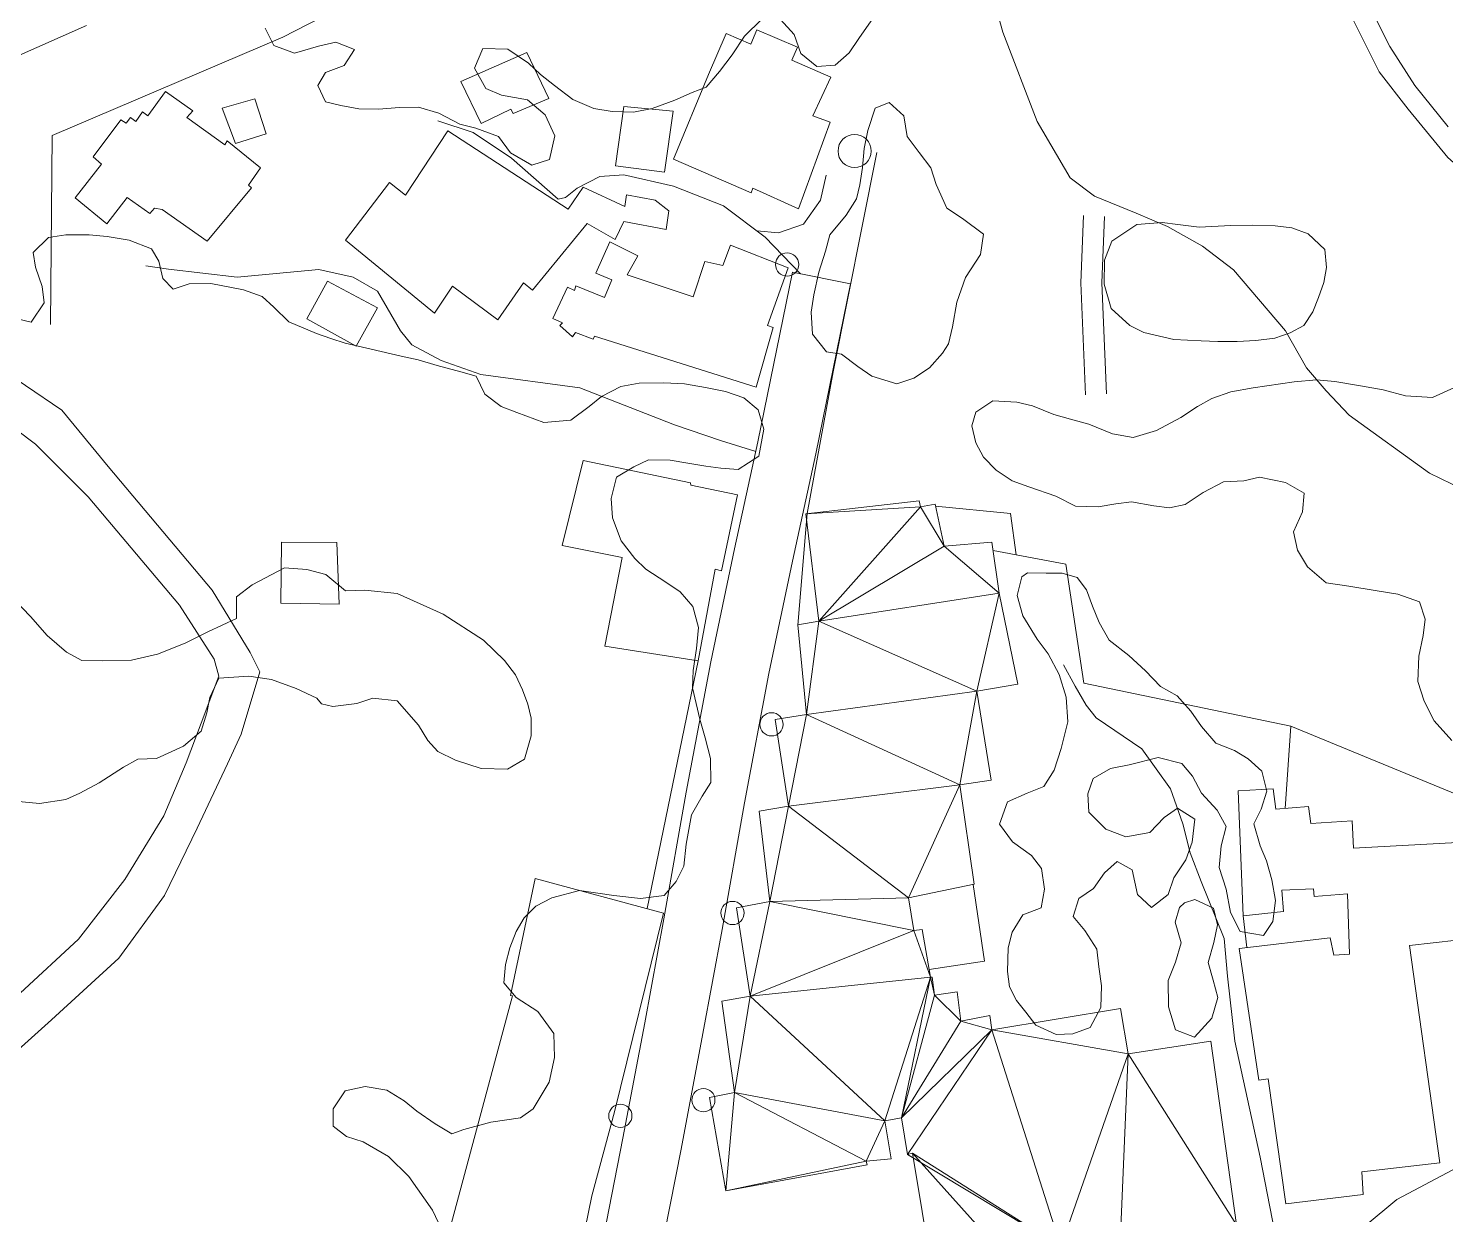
# Model space of a CAD drawing. Header units: metres. Extents: x 4652992 to 4879070, y 2074171 to 2309877.
# Drawn here: x 4654325.5 to 4654419.5, y 2308611.2 to 2308689.9 of the extents above; entities that cross this region are included whole.
import ezdxf

# ---------------------------------------------------------------- set-up
doc = ezdxf.new("R2010")
doc.units = ezdxf.units.M
doc.header["$MEASUREMENT"] = 0
doc.linetypes.add('DGN Style 3', pattern=[92.779933, 66.271381, -26.508552])
for name, color, linetype, lineweight in [('Level 1', 2, 'Continuous', 0), ('Level 15', 2, 'Continuous', 0), ('Level 18', 5, 'Continuous', 0), ('Level 2', 6, 'Continuous', 0), ('Level 20', 30, 'DGN Style 3', 0), ('Level 30', 5, 'Continuous', 0), ('Level 31', 38, 'Continuous', 0), ('Level 35', 4, 'Continuous', 0), ('Level 37', 3, 'Continuous', 0), ('Level 40', 1, 'Continuous', 0), ('Level 45', 9, 'Continuous', 0), ('Level 61', 4, 'Continuous', 0)]:
    doc.layers.add(name, color=color, linetype=linetype, lineweight=lineweight)

# ---------------------------------------------------------------- blocks, each defined once
blk = doc.blocks.new('AL_1')
at = {"layer": 'Level 45'}
blk.add_circle((2.1e-05, 1.3e-05, 3e-05), 1.100002, dxfattribs=at)
blk = doc.blocks.new('POSTE_1')
at = {"layer": 'Level 61'}
blk.add_circle((-4.7e-05, -1.9e-05, -2.4e-05), 0.770001, dxfattribs=at)

msp = doc.modelspace()

# ---------------------------------------------------------------- linework, layer by layer
at = {"layer": 'Level 1'}
msp.add_polyline3d([(4654422.091453, 2308658.573295, 1312), (4654418.451804, 2308660.347806, 1311.825), (4654413.118163, 2308664.197828, 1311), (4654411.585901, 2308665.800593, 1310.7125), (4654410.287057, 2308667.33254, 1310.4625), (4654408.898189, 2308669.792142, 1310), (4654405.445519, 2308673.838692, 1309.6875), (4654403.384464, 2308675.40237, 1309.4875), (4654401.082206, 2308676.708774, 1309.3875), (4654399.000518, 2308677.589746, 1309.3), (4654396.228701, 2308678.736215, 1309.1), (4654394.620463, 2308679.941169, 1309.025), (4654392.417522, 2308683.669377, 1308), (4654390.149808, 2308689.610364, 1307.5625), (4654389.226951, 2308692.967319, 1307.275)], dxfattribs=at)
at = {"layer": 'Level 15', "extrusion": (0.0018403317416271, 0.0129386708633393, 0.9999145983409636), "elevation": 39746.394039, "flags": 128}
msp.add_lwpolyline([(4654316.697602, 2308349.176246), (4654316.799145, 2308361.721073), (4654332.096825, 2308368.239902)], dxfattribs=at)
at = {"layer": 'Level 15'}
msp.add_polyline3d([(4654382.067949, 2308701.943486, 1309.676173), (4654384.5576, 2308722.951727, 1309.226173), (4654375.331489, 2308710.264368, 1309.226173), (4654349.257609, 2308692.821208, 1309.326173), (4654342.390165, 2308689.276281, 1309.601173)], dxfattribs=at)
at = {"layer": 'Level 18', "color": 30}
for points in [[(4654419.678762, 2308683.316109, 1315.437261), (4654417.484441, 2308686.068804, 1315.037261), (4654415.81799, 2308688.647668, 1314.743511), (4654413.901491, 2308692.480545, 1314.331479)], [(4654362.205021, 2308601.934124, 1330.514876), (4654363.480251, 2308608.751349, 1329.446126), (4654364.955898, 2308616.238325, 1328.639876), (4654366.395285, 2308623.889985, 1327.933626), (4654367.668678, 2308630.770874, 1327.321126), (4654369.152627, 2308639.176887, 1326.646126), (4654370.774338, 2308647.831475, 1325.814876), (4654372.358611, 2308655.327102, 1324.696126), (4654373.896884, 2308662.434684, 1323.339876), (4654376.200691, 2308673.685121, 1321.196126)], [(4654366.061852, 2308601.212666, 1330.516423), (4654367.333591, 2308608.011227, 1329.447673), (4654368.808851, 2308615.496243, 1328.641423), (4654370.252448, 2308623.170285, 1327.935173), (4654371.529843, 2308630.072794, 1327.322673), (4654373.013027, 2308638.474476, 1326.647673), (4654374.622612, 2308647.064349, 1325.816423), (4654376.195563, 2308654.506409, 1324.697673), (4654377.736454, 2308661.626093, 1323.341423), (4654380.044653, 2308672.897974, 1321.197673), (4654376.200691, 2308673.685121, 1321.196126)], [(4654412.213799, 2308608.765141, 1330.341423), (4654416.275507, 2308612.154073, 1329.801937), (4654419.989562, 2308614.120473, 1329.281549)]]:
    msp.add_polyline3d(points, dxfattribs=at)
at = {"layer": 'Level 2'}
for points in [[(4654324.520553, 2308687.90573, 1305.375), (4654329.370829, 2308690.043935, 1305.235381)], [(4654323.489463, 2308620.891976, 1309.9625), (4654327.044462, 2308624.081323, 1309.8625), (4654331.513106, 2308628.172712, 1309.7125), (4654334.546901, 2308632.319227, 1309.6125), (4654336.711395, 2308636.791314, 1309.5875), (4654338.729861, 2308641.071452, 1309.4125), (4654339.626565, 2308643.034852, 1309), (4654340.866175, 2308647.178137, 1308), (4654340.229952, 2308648.448435, 1307.875), (4654337.699216, 2308652.594259, 1307.75), (4654330.808448, 2308660.786507, 1307.625), (4654327.745723, 2308664.52975, 1307), (4654320.478702, 2308669.444946, 1306.775)], [(4654324.982241, 2308625.849734, 1309.860411), (4654328.836329, 2308629.430441, 1309.734551), (4654331.918434, 2308633.400286, 1309.620151), (4654334.492052, 2308637.616601, 1309.593153), (4654335.981897, 2308641.139355, 1309.430039), (4654336.981989, 2308643.758491, 1309.004272), (4654338.158038, 2308646.880163, 1307.972506), (4654337.836337, 2308647.998225, 1307.866935), (4654335.551756, 2308651.593225, 1307.749588), (4654329.487345, 2308658.776814, 1307.635821), (4654326.000948, 2308662.265125, 1307.003555), (4654319.930752, 2308666.833175, 1306.825589)]]:
    msp.add_polyline3d(points, dxfattribs=at)
at = {"layer": 'Level 20', "linetype": 'Continuous'}
for points in [[(4654376.72942, 2308673.576851, 1321.196339), (4654374.381195, 2308676.011922, 1320.596339), (4654371.630326, 2308678.074914, 1320.346339), (4654368.299966, 2308679.381736, 1320.090089), (4654365.016382, 2308680.132401, 1319.390089), (4654363.413599, 2308680.019755, 1319.177589), (4654361.919187, 2308679.246799, 1319.083839), (4654361.137385, 2308678.6323, 1318.983839), (4654360.649306, 2308678.528893, 1318.915089), (4654357.555308, 2308681.241667, 1318.177589), (4654355.008535, 2308682.940231, 1317.652589), (4654352.67223, 2308683.716968, 1317.065089)], [(4654373.843793, 2308676.414942, 1320.5475), (4654375.275376, 2308676.303275, 1320.36), (4654376.938298, 2308676.875631, 1319.9225), (4654378.057164, 2308678.45272, 1319.16), (4654378.441221, 2308680.129114, 1318.385), (4654378.441221, 2308680.129114, 1318.31)], [(4654373.756472, 2308661.785913, 1323.463673), (4654371.426492, 2308662.505295, 1323.938673), (4654368.381814, 2308663.560427, 1324.113673), (4654362.084603, 2308665.999452, 1323.313673), (4654355.53234, 2308666.883445, 1321.388673), (4654352.893282, 2308667.815716, 1320.413673), (4654350.944791, 2308668.86936, 1319.301173), (4654350.203437, 2308669.795901, 1318.876173), (4654348.674985, 2308672.42957, 1317.301173), (4654347.049621, 2308673.347855, 1316.888673), (4654344.790606, 2308673.86854, 1316.276173), (4654339.37631, 2308673.358274, 1313.813673), (4654334.816491, 2308673.873888, 1310.763673), (4654333.307478, 2308674.10606, 1310.338673)], [(4654408.49692, 2308608.379883, 1330.965811), (4654407.222086, 2308614.976351, 1330.778311), (4654405.540272, 2308622.666181, 1329.378311), (4654405.060812, 2308626.97412, 1328.815811), (4654404.832661, 2308629.480442, 1328.190811), (4654403.307109, 2308633.258917, 1327.590811), (4654402.574553, 2308635.169224, 1327.278311), (4654402.081449, 2308637.091004, 1326.928311), (4654401.265148, 2308639.409366, 1326.490811), (4654399.377071, 2308642.068822, 1326.140811), (4654396.347597, 2308644.110153, 1325.890811), (4654395.684921, 2308644.9586, 1325.715811), (4654394.9385, 2308646.215103, 1325.603311), (4654394.16881, 2308647.633075, 1325.490811)]]:
    msp.add_polyline3d(points, dxfattribs=at)
at = {"layer": 'Level 30', "color": 1}
for points in [[(4654376.591211, 2308677.888476, 1320.533303), (4654373.564206, 2308679.25084, 1320.852053), (4654373.453434, 2308678.935405, 1320.852053), (4654368.305955, 2308681.183466, 1320.114553), (4654370.625152, 2308686.805444, 1319.883303), (4654370.625152, 2308686.805444, 1318.552053), (4654371.79849, 2308689.507052, 1318.552053), (4654373.427929, 2308688.799282, 1318.395803), (4654373.830003, 2308689.760366, 1318.395803), (4654376.520853, 2308688.616235, 1318.345803), (4654376.163594, 2308687.754481, 1318.345803), (4654378.747997, 2308686.615243, 1318.239553), (4654377.548448, 2308684.065291, 1320.595803), (4654378.703294, 2308683.62627, 1320.489553), (4654376.591211, 2308677.888476, 1320.533303)], [(4654337.371749, 2308675.740687, 1312.995803), (4654334.399588, 2308677.831698, 1312.745803), (4654333.873605, 2308677.921955, 1312.745803), (4654333.566197, 2308677.569321, 1312.745803), (4654332.077078, 2308678.635617, 1312.458303), (4654330.720414, 2308676.895548, 1312.208303), (4654328.615504, 2308678.608024, 1311.677053), (4654330.36046, 2308680.849001, 1311.677053), (4654329.810787, 2308681.335194, 1311.677053), (4654331.648413, 2308683.789987, 1311.702053), (4654332.000285, 2308683.560678, 1311.702053), (4654332.294535, 2308683.95053, 1311.702053), (4654332.652253, 2308683.672346, 1311.702053), (4654333.093775, 2308684.314682, 1311.702053), (4654333.448442, 2308684.057346, 1311.702053), (4654334.607427, 2308685.667331, 1311.745803), (4654336.428058, 2308684.379262, 1312.352053), (4654336.037469, 2308683.944956, 1312.352053), (4654338.538936, 2308682.133737, 1313.120803), (4654338.701473, 2308682.39655, 1313.183303), (4654340.907484, 2308680.598065, 1312.886428), (4654340.11211, 2308679.45658, 1312.883303), (4654340.317618, 2308679.279301, 1312.883303), (4654337.371749, 2308675.740687, 1312.995803)], [(4654352.447804, 2308670.958779, 1320.733303), (4654346.55145, 2308675.806254, 1319.664553), (4654349.465544, 2308679.623068, 1319.770803), (4654350.521404, 2308678.787015, 1319.858303), (4654353.343601, 2308683.060639, 1319.552053), (4654361.310069, 2308677.871316, 1320.814553), (4654362.32362, 2308679.327912, 1320.689553), (4654365.081067, 2308678.039503, 1322.064553), (4654365.19302, 2308678.808819, 1322.033303), (4654367.087054, 2308678.45709, 1322.227053), (4654368.005562, 2308677.751524, 1322.358303), (4654367.822434, 2308676.513286, 1322.439553), (4654365.020397, 2308677.034185, 1321.289553), (4654364.444784, 2308675.849929, 1321.102053), (4654362.585986, 2308676.917314, 1321.070803), (4654358.958063, 2308672.487918, 1320.983303), (4654358.360288, 2308672.964707, 1320.120803), (4654356.660807, 2308670.529893, 1320.095803), (4654353.643873, 2308672.758273, 1320.820803), (4654352.447804, 2308670.958779, 1320.733303)], [(4654373.785985, 2308666.048348, 1324.745803), (4654363.062972, 2308669.443971, 1324.083303), (4654362.986802, 2308669.244301, 1324.077053), (4654361.799844, 2308669.687303, 1323.964553), (4654361.614436, 2308669.400007, 1323.920803), (4654360.762195, 2308670.144575, 1323.827053), (4654360.941859, 2308670.326486, 1323.820803), (4654360.312441, 2308670.607339, 1323.789553), (4654361.276274, 2308672.689023, 1324.064553), (4654361.744519, 2308672.475714, 1324.058303), (4654361.837081, 2308672.765645, 1324.155178), (4654363.734134, 2308671.994194, 1324.264553), (4654364.214715, 2308673.175829, 1324.058303), (4654363.147915, 2308673.625006, 1323.952053), (4654364.081312, 2308675.686997, 1323.952053), (4654365.931357, 2308674.770767, 1324.158303), (4654365.222623, 2308673.508523, 1324.408303), (4654369.604606, 2308672.05139, 1324.233303), (4654370.388123, 2308674.391919, 1324.202053), (4654371.580549, 2308674.12078, 1324.770803), (4654372.093793, 2308675.483099, 1324.683303), (4654375.903997, 2308673.964402, 1324.483303), (4654374.545065, 2308670.13916, 1324.758303), (4654374.921817, 2308670.007982, 1324.758303), (4654373.785985, 2308666.048348, 1324.745803)], [(4654372.562085, 2308658.907658, 1327.058303), (4654369.447049, 2308659.547989, 1327.089553), (4654369.423391, 2308659.711043, 1327.089553), (4654362.310558, 2308661.183131, 1325.727053), (4654360.917437, 2308655.539352, 1326.077053), (4654364.896487, 2308654.750838, 1326.989553), (4654363.754581, 2308648.878748, 1326.964553), (4654369.932638, 2308647.898523, 1327.114553), (4654371.060355, 2308653.977985, 1327.127053), (4654371.493808, 2308653.877195, 1327.127053), (4654372.562085, 2308658.907658, 1327.058303)], [(4654420.265509, 2308629.365807, 1329.858329), (4654417.132417, 2308629.007515, 1333.783329), (4654419.124934, 2308614.590524, 1333.014579), (4654413.963722, 2308613.98737, 1333.014579), (4654414.048506, 2308612.498141, 1333.014579), (4654408.910602, 2308611.877824, 1333.014579), (4654407.743227, 2308620.175589, 1334.520829), (4654407.118469, 2308620.085178, 1334.520829), (4654405.818308, 2308628.813879, 1334.277079), (4654411.857206, 2308629.516757, 1334.133329), (4654412.097078, 2308628.369617, 1333.902079), (4654413.141432, 2308628.440771, 1329.939579), (4654413.000044, 2308632.441418, 1329.289579), (4654410.797102, 2308632.252858, 1329.289579), (4654410.747089, 2308632.774941, 1329.289579), (4654408.654894, 2308632.685898, 1329.683329), (4654408.766501, 2308631.271073, 1329.820829), (4654406.079829, 2308630.967927, 1329.814579), (4654405.758649, 2308639.265478, 1328.689579), (4654408.069977, 2308639.395959, 1328.708329), (4654408.246869, 2308638.048944, 1328.708329), (4654410.42417, 2308638.2419, 1328.695829), (4654410.571964, 2308637.097378, 1328.695829), (4654413.316891, 2308637.285203, 1328.720829), (4654413.40977, 2308635.47858, 1328.983329), (4654420.300623, 2308635.851083, 1328.595829)], [(4654353.245308, 2308609.366127, 1331.420803), (4654357.617963, 2308625.663673, 1330.508303), (4654357.490016, 2308625.685587, 1331.683303), (4654359.134295, 2308633.462686, 1331.608303), (4654367.636135, 2308631.166553, 1330.745803), (4654364.403845, 2308617.965208, 1331.283303), (4654362.894554, 2308612.403562, 1331.983303), (4654361.801513, 2308607.099065, 1332.170803)]]:
    msp.add_polyline3d(points, dxfattribs=at)
msp.add_3dface([(4654367.717909, 2308680.318893, 1320.189553), (4654368.27379, 2308684.361001, 1320.145803), (4654365.012383, 2308684.666432, 1319.914553), (4654364.462253, 2308680.730458, 1320.133303)], dxfattribs=at)
at = {"layer": 'Level 31'}
msp.add_polyline3d([(4654360.046511, 2308685.197471, 1318.839553), (4654357.661887, 2308684.201062, 1318.839553), (4654357.513147, 2308684.494187, 1318.839553), (4654355.55717, 2308683.557374, 1318.733303), (4654354.204616, 2308686.33495, 1318.245803), (4654358.567754, 2308688.251999, 1318.370803), (4654360.046511, 2308685.197471, 1318.839553)], dxfattribs=at)
for points in [[(4654339.245048, 2308682.219772, 1312.189393), (4654338.371121, 2308684.563605, 1312.161428), (4654340.534071, 2308685.187685, 1312.139553), (4654341.282076, 2308682.851966, 1312.127053)], [(4654348.677952, 2308671.323819, 1320.177053), (4654345.358026, 2308673.084033, 1319.120803), (4654343.980334, 2308670.578032, 1319.089553), (4654347.267207, 2308668.783356, 1319.983303)], [(4654346.134339, 2308651.655199, 1316.680407), (4654342.266991, 2308651.721776, 1315.955407), (4654342.302476, 2308655.75994, 1315.955407), (4654345.966128, 2308655.758512, 1316.630407)]]:
    msp.add_3dface(points, dxfattribs=at)
at = {"layer": 'Level 35'}
msp.add_line((4654406.079829, 2308630.967927, 1329.602079), (4654406.328529, 2308628.873264, 1329.602079), dxfattribs=at)
at = {"layer": 'Level 35', "extrusion": (-0.9478845924121335, 0.1587718662191447, 0.2762359389452671), "elevation": -4044914.944294, "flags": 128}
msp.add_lwpolyline([(-3045850.059491, 1163957.692196), (-3045857.321841, 1163952.190629), (-3045861.753566, 1163950.13567)], dxfattribs=at)
at = {"layer": 'Level 35', "extrusion": (-0.947590966315075, 0.1603331418152625, 0.2763415354117245), "elevation": -4039945.019059, "flags": 128}
msp.add_lwpolyline([(-3052802.437495, 1163009.786203), (-3052809.643427, 1163004.284463), (-3052814.019584, 1163002.229439)], dxfattribs=at)
at = {"layer": 'Level 35', "extrusion": (0.0410590043194678, -0.017105963862461, 0.9990102823117638), "elevation": 152937.234082, "flags": 128}
msp.add_lwpolyline([(3921079.150722, -3405137.136031), (3921080.6179, -3405141.913476), (3921078.234963, -3405143.318607)], dxfattribs=at)
at = {"layer": 'Level 35', "elevation": 1330.639579, "flags": 128}
msp.add_lwpolyline([(4654385.26821, 2308627.427209), (4654388.929941, 2308627.969038), (4654388.1926, 2308633.05749)], dxfattribs=at)
at = {"layer": 'Level 35'}
for points in [[(4654409.241323, 2308643.551471, 1325.352079), (4654395.527073, 2308646.406464, 1326.977079), (4654394.336438, 2308654.313665, 1325.927079), (4654389.502671, 2308655.225614, 1325.927079)], [(4654420.311064, 2308635.690004, 1326.202079), (4654420.257783, 2308639.038687, 1325.427079), (4654409.241323, 2308643.551471, 1325.352079), (4654408.869366, 2308638.104111, 1326.852079)]]:
    msp.add_polyline3d(points, dxfattribs=at)
at = {"layer": 'Level 37'}
msp.add_line((4654369.932637, 2308647.898523, 1326.933467), (4654366.553938, 2308631.458827, 1329.045967), dxfattribs=at)
for points in [[(4654424.564727, 2308676.963517, 1318.492243), (4654419.663112, 2308681.298023, 1317.879743), (4654417.040396, 2308684.494808, 1317.479743), (4654415.117116, 2308686.984892, 1317.067243), (4654413.332062, 2308690.517964, 1316.454743), (4654411.930877, 2308693.665157, 1316.067243), (4654410.724134, 2308697.579015, 1315.542243), (4654409.811229, 2308702.50916, 1314.979743), (4654410.079661, 2308707.316606, 1314.229743), (4654410.645323, 2308713.88645, 1313.879743), (4654413.336959, 2308728.09179, 1312.579743), (4654414.834236, 2308738.128577, 1312.092243), (4654416.108427, 2308748.131224, 1311.504743), (4654416.112304, 2308753.542426, 1310.667243), (4654414.143961, 2308760.679845, 1310.304743), (4654411.559081, 2308767.868928, 1310.092243), (4654409.495429, 2308771.188201, 1309.842243), (4654406.848794, 2308774.743734, 1309.642243), (4654402.073975, 2308780.215484, 1309.492243), (4654393.563303, 2308789.838061, 1308.354743)], [(4654376.561701, 2308650.274054, 1327.666822), (4654377.162668, 2308657.665174, 1326.566822), (4654378.893982, 2308667.064257, 1325.304322), (4654381.798621, 2308681.613451, 1319.129322)]]:
    msp.add_polyline3d(points, dxfattribs=at)
at = {"layer": 'Level 40', "color": 3}
for points in [[(4654374.168255, 2308690.46925, 1318.833475), (4654373.020182, 2308689.346139, 1319.270975), (4654372.203139, 2308688.112278, 1319.670975), (4654371.352606, 2308686.991949, 1319.758475), (4654370.463859, 2308685.95902, 1319.758475), (4654369.536037, 2308685.606431, 1320.170975), (4654368.391822, 2308685.102394, 1320.458475), (4654366.888243, 2308684.552304, 1320.733475), (4654365.65558, 2308684.305965, 1320.833475), (4654364.229708, 2308684.33532, 1320.933475), (4654363.02495, 2308684.542256, 1321.020975), (4654361.619682, 2308685.133919, 1321.120975), (4654360.411482, 2308686.068964, 1321.395975), (4654359.489232, 2308686.793222, 1321.570975), (4654358.681189, 2308687.551754, 1321.620975), (4654357.311124, 2308688.487656, 1321.520975), (4654355.671006, 2308688.526866, 1321.145975), (4654355.111145, 2308687.221885, 1320.758475), (4654355.867671, 2308685.879409, 1320.633475), (4654356.894251, 2308685.433627, 1320.608475), (4654358.618095, 2308685.110585, 1320.570975), (4654359.790658, 2308684.127771, 1320.608475), (4654360.428255, 2308682.724888, 1320.733475), (4654360.092516, 2308681.16585, 1320.795975), (4654358.914812, 2308680.775346, 1320.770975), (4654357.499667, 2308681.611212, 1320.558475), (4654356.695914, 2308682.692348, 1320.358475), (4654355.202629, 2308683.245239, 1320.270975), (4654354.142991, 2308683.508083, 1320.258475), (4654352.735145, 2308684.234914, 1320.283475), (4654351.401581, 2308684.625646, 1320.445975), (4654350.101938, 2308684.606373, 1320.608475), (4654348.757214, 2308684.487064, 1320.845975), (4654347.440826, 2308684.524558, 1320.933475), (4654346.236067, 2308684.731494, 1320.933475), (4654345.22881, 2308684.985341, 1320.933475), (4654344.722597, 2308686.06926, 1320.483475), (4654345.228364, 2308686.925466, 1320.195975), (4654346.472617, 2308687.385374, 1319.795975), (4654347.15184, 2308688.454292, 1319.158475), (4654345.915737, 2308688.936063, 1318.683475), (4654344.761646, 2308688.676229, 1318.545975), (4654343.167472, 2308688.222535, 1318.283475), (4654341.800417, 2308688.726799, 1318.070975), (4654341.225078, 2308689.876482, 1317.858475)], [(4654381.411823, 2308690.35675, 1316.483475), (4654380.604225, 2308689.175157, 1317.033475), (4654379.948616, 2308688.236909, 1317.795975), (4654379.019079, 2308687.426547, 1318.245975), (4654377.814753, 2308687.337012, 1318.270975), (4654376.75425, 2308688.192798, 1318.158475), (4654376.307286, 2308689.455156, 1318.208475), (4654375.406072, 2308690.445252, 1318.458475)], [(4654383.812258, 2308682.684902, 1319.470719), (4654384.610107, 2308681.611924, 1319.683219), (4654385.365338, 2308680.599749, 1319.858219), (4654385.72817, 2308679.494459, 1320.020719), (4654386.436654, 2308677.928683, 1320.270719), (4654387.465835, 2308677.243905, 1320.383219), (4654388.859481, 2308676.202388, 1320.508219), (4654388.666927, 2308674.844749, 1320.720719), (4654387.668266, 2308673.331281, 1321.195719), (4654387.102415, 2308671.69004, 1322.220719), (4654386.806097, 2308670.056026, 1323.308219), (4654386.54712, 2308668.92374, 1324.145719), (4654386.13869, 2308668.298496, 1324.983219), (4654385.295531, 2308667.346707, 1325.445719), (4654384.255885, 2308666.642593, 1325.845719), (4654383.116604, 2308666.276508, 1326.308219), (4654381.463405, 2308666.774205, 1326.608219), (4654380.533572, 2308667.415188, 1326.608219), (4654379.44987, 2308668.243043, 1326.420719), (4654378.456684, 2308668.386764, 1326.308219), (4654377.516868, 2308669.56434, 1325.895719), (4654377.43269, 2308671.022964, 1325.420719), (4654377.613629, 2308672.168644, 1324.483219), (4654377.943158, 2308673.689982, 1323.608219), (4654378.383937, 2308675.08525, 1323.158219), (4654378.685533, 2308676.156733, 1322.758219), (4654379.75532, 2308677.470786, 1322.170719), (4654380.435204, 2308678.557575, 1321.620719), (4654380.656554, 2308679.482368, 1321.308219), (4654380.837493, 2308680.628048, 1320.945719), (4654380.959208, 2308681.89087, 1320.483219), (4654381.20158, 2308683.079495, 1320.033219), (4654381.687185, 2308684.574045, 1319.770719), (4654382.613661, 2308684.94991, 1319.558219), (4654383.579202, 2308684.062103, 1319.470719), (4654383.812258, 2308682.684902, 1319.470719)], [(4654405.275921, 2308676.781608, 1321.420719), (4654406.722461, 2308676.799821, 1321.645719), (4654408.211436, 2308676.757445, 1321.870719), (4654409.309368, 2308676.622282, 1321.945719), (4654410.412138, 2308676.219765, 1321.945719), (4654411.505784, 2308675.179163, 1321.795719), (4654411.610005, 2308673.988575, 1321.720719), (4654411.431415, 2308673.006448, 1321.645719), (4654411.087921, 2308671.999323, 1321.570719), (4654410.701991, 2308671.052787, 1321.520719), (4654410.108721, 2308670.141842, 1321.445719), (4654409.218404, 2308669.655019, 1321.345719), (4654408.191381, 2308669.298271, 1321.270719), (4654406.933382, 2308669.141085, 1321.120719), (4654405.694181, 2308669.087281, 1321.020719), (4654404.412546, 2308669.094065, 1320.945719), (4654403.295814, 2308669.125847, 1320.870719), (4654401.49583, 2308669.22161, 1320.745719), (4654399.493067, 2308669.672007, 1320.645719), (4654398.564601, 2308670.151212, 1320.595719), (4654397.32485, 2308671.270199, 1320.545719), (4654396.871746, 2308672.893805, 1320.470719), (4654396.894556, 2308674.489022, 1320.470719), (4654397.388718, 2308675.736806, 1320.470719), (4654399.032647, 2308676.840528, 1320.470719), (4654400.714725, 2308676.978222, 1320.570719), (4654401.760822, 2308676.851956, 1320.595719), (4654403.169764, 2308676.663406, 1320.595719), (4654405.275921, 2308676.781608, 1321.420719)], [(4654324.780916, 2308670.579034, 1316.870975), (4654325.699126, 2308670.368967, 1316.145975), (4654326.564961, 2308671.646992, 1315.295975), (4654326.439229, 2308672.72504, 1314.720975), (4654325.980359, 2308674.018615, 1314.095975), (4654325.836287, 2308674.994153, 1313.445975), (4654326.862359, 2308675.980608, 1312.870975), (4654328.00849, 2308676.154116, 1312.870975), (4654329.548451, 2308676.15453, 1312.970975), (4654330.751776, 2308676.054115, 1313.145975), (4654332.194366, 2308675.807074, 1313.395975), (4654333.684981, 2308675.234853, 1313.845975), (4654334.174858, 2308674.411401, 1314.420975), (4654334.445983, 2308673.255628, 1315.070975), (4654335.117933, 2308672.559474, 1316.320975), (4654336.188531, 2308672.904394, 1317.195975), (4654337.625449, 2308672.922454, 1317.920975), (4654339.780166, 2308672.500637, 1318.495975), (4654341.031514, 2308672.075042, 1318.795975), (4654341.806506, 2308671.361242, 1320.045975), (4654342.802424, 2308670.398305, 1320.770975), (4654344.626177, 2308669.610557, 1321.445975), (4654345.577569, 2308669.289156, 1321.720975), (4654346.528961, 2308668.967754, 1322.020975), (4654348.262338, 2308668.565264, 1322.620975), (4654350.253322, 2308668.11866, 1323.395975), (4654351.377616, 2308667.873301, 1323.820975), (4654352.638135, 2308667.498962, 1324.370975), (4654354.207779, 2308667.071686, 1324.895975), (4654355.219862, 2308666.792716, 1324.920975), (4654355.800114, 2308665.584006, 1325.245975), (4654356.875063, 2308664.766013, 1325.445975), (4654357.920327, 2308664.37571, 1325.470975), (4654359.710898, 2308663.699297, 1325.720975), (4654361.493622, 2308663.869441, 1325.895975), (4654362.716608, 2308664.76935, 1325.995975), (4654363.523929, 2308665.423486, 1326.045975), (4654364.813278, 2308666.100726, 1326.170975), (4654366.0201, 2308666.316667, 1326.420975), (4654367.672273, 2308666.35069, 1326.995975), (4654369.03933, 2308666.275062, 1327.520975), (4654370.4304, 2308666.036843, 1327.970975), (4654371.760779, 2308665.756193, 1328.270975), (4654372.960606, 2308665.339421, 1328.420975), (4654373.932513, 2308664.539073, 1328.470975), (4654374.288341, 2308663.263144, 1328.495975), (4654373.9674, 2308661.4692, 1328.495975), (4654372.589851, 2308660.59576, 1328.295975), (4654371.438047, 2308660.687352, 1328.170975), (4654370.449976, 2308660.803732, 1327.795975), (4654369.264991, 2308661.006659, 1327.770975), (4654368.080006, 2308661.209585, 1327.770975), (4654366.652257, 2308661.242781, 1327.820975), (4654365.666362, 2308660.777704, 1327.820975), (4654364.531576, 2308660.073995, 1327.820975), (4654364.171781, 2308658.656485, 1328.170975), (4654364.260834, 2308657.373414, 1328.395975), (4654364.837589, 2308655.848348, 1328.695975), (4654365.745307, 2308654.689212, 1328.995975), (4654366.468778, 2308653.984234, 1329.295975), (4654367.801332, 2308653.122127, 1329.745975), (4654368.749226, 2308652.484369, 1329.920975), (4654369.581411, 2308651.496645, 1329.995975), (4654369.970421, 2308650.109382, 1330.095975), (4654369.825881, 2308648.707836, 1330.120975), (4654369.62065, 2308647.263858, 1330.120975), (4654369.573479, 2308646.109767, 1330.120975), (4654370.049367, 2308644.02089, 1330.120975), (4654370.414365, 2308642.796216, 1330.120975), (4654370.751853, 2308641.417775, 1330.145975), (4654370.785888, 2308639.827171, 1330.145975), (4654370.199495, 2308638.923899, 1330.170975), (4654369.497392, 2308637.670661, 1330.295975), (4654369.148942, 2308635.72295, 1330.570975), (4654368.995232, 2308634.270149, 1330.770975), (4654368.493541, 2308633.246719, 1330.920975), (4654367.691893, 2308632.327483, 1331.095975), (4654366.115254, 2308632.122047, 1331.470975), (4654364.345197, 2308632.319515, 1331.495975), (4654362.069099, 2308632.656467, 1331.770975), (4654360.231357, 2308632.178789, 1332.295975), (4654359.175601, 2308631.620023, 1332.445975), (4654358.401462, 2308630.854554, 1332.570975), (4654357.866589, 2308629.942459, 1332.770975), (4654357.458771, 2308628.850128, 1333.020975), (4654357.153995, 2308627.740152, 1333.320975), (4654357.046133, 2308626.543628, 1333.820975), (4654357.878318, 2308625.555905, 1334.770975), (4654359.304745, 2308624.624895, 1335.245975), (4654360.372699, 2308623.17419, 1335.520975), (4654360.406734, 2308621.583586, 1335.795975), (4654360.061781, 2308619.952231, 1335.920975), (4654359.001206, 2308618.179297, 1335.995975), (4654358.151534, 2308617.585239, 1336.020975), (4654356.186738, 2308617.287797, 1335.920975), (4654354.400517, 2308616.801297, 1335.620975), (4654353.605863, 2308616.514773, 1334.745975), (4654352.503406, 2308617.178999, 1334.145975), (4654351.273894, 2308618.023461, 1333.345975), (4654350.438212, 2308618.694829, 1332.795975), (4654349.293402, 2308619.419134, 1332.170975), (4654347.850812, 2308619.666175, 1331.645975), (4654346.522608, 2308619.365369, 1331.245975), (4654345.726633, 2308618.181032, 1331.045975), (4654345.730983, 2308617.018118, 1331.295975), (4654346.618187, 2308616.337928, 1332.045975), (4654347.724142, 2308615.990058, 1332.920975), (4654349.408174, 2308615.014934, 1333.745975), (4654350.761242, 2308613.673881, 1334.195975), (4654352.328243, 2308611.450978, 1334.520975), (4654353.135094, 2308609.728031, 1334.795975)], [(4654419.940864, 2308642.605358, 1328.170719), (4654418.753279, 2308643.915937, 1327.858219), (4654418.092618, 2308645.215206, 1327.583219), (4654417.672123, 2308646.525991, 1327.258219), (4654417.741682, 2308648.200752, 1327.158219), (4654418.020736, 2308649.576036, 1326.995719), (4654418.166549, 2308650.657918, 1326.845719), (4654417.794824, 2308651.802211, 1326.508219), (4654416.3545, 2308652.312793, 1326.070719), (4654414.841606, 2308652.572277, 1325.620719), (4654413.093238, 2308652.845794, 1325.358219), (4654411.601293, 2308653.07533, 1325.170719), (4654410.366779, 2308654.130413, 1324.820719), (4654409.698911, 2308655.246436, 1324.570719), (4654409.418191, 2308656.454183, 1324.333219), (4654410.030594, 2308657.772293, 1323.970719), (4654410.127638, 2308659.020667, 1323.645719), (4654408.909045, 2308659.730411, 1323.520719), (4654407.174755, 2308660.080576, 1323.420719), (4654406.125264, 2308659.838907, 1323.333219), (4654404.791529, 2308659.777762, 1323.233219), (4654403.443043, 2308659.060283, 1323.108219), (4654402.239025, 2308658.265317, 1323.483219), (4654401.194226, 2308658.049198, 1323.820719), (4654400.159149, 2308658.174019, 1324.245719), (4654398.688714, 2308658.452868, 1324.683219), (4654397.648984, 2308658.312079, 1324.858219), (4654396.465778, 2308658.116114, 1325.145719), (4654394.978988, 2308658.158403, 1325.345719), (4654393.656581, 2308658.8108, 1325.570719), (4654391.875452, 2308659.435506, 1325.833219), (4654390.774298, 2308659.837178, 1326.008219), (4654389.703575, 2308660.552784, 1326.045719), (4654388.872737, 2308661.413411, 1325.920719), (4654388.350035, 2308662.354158, 1325.683219), (4654388.102483, 2308663.487069, 1325.270719), (4654388.349056, 2308664.402233, 1324.870719), (4654389.496716, 2308665.136219, 1324.258219), (4654391.082331, 2308665.050381, 1323.858219), (4654392.108124, 2308664.821214, 1323.745719), (4654393.522248, 2308664.232872, 1323.595719), (4654394.642172, 2308663.934364, 1323.433219), (4654395.860923, 2308663.592307, 1323.420719), (4654397.425631, 2308662.951536, 1323.345719), (4654398.797241, 2308662.716237, 1323.320719), (4654400.347311, 2308663.16842, 1323.308219), (4654401.946584, 2308664.037702, 1323.233219), (4654403.068365, 2308664.776128, 1323.170719), (4654404.018516, 2308665.304631, 1323.170719), (4654405.274527, 2308665.754068, 1323.058219), (4654406.761177, 2308666.004362, 1322.995719), (4654409.481783, 2308666.416571, 1322.945719), (4654410.947925, 2308666.538184, 1322.945719), (4654412.15955, 2308666.4369, 1322.895719), (4654413.870951, 2308666.143227, 1322.445719), (4654415.37491, 2308665.88515, 1322.145719), (4654416.850624, 2308665.471977, 1322.145719), (4654418.652635, 2308665.376262, 1322.145719), (4654420.111099, 2308666.03341, 1322.320719)], [(4654324.633775, 2308638.591767, 1319.370975), (4654326.249268, 2308638.420768, 1319.420975), (4654327.99881, 2308638.702247, 1319.495975), (4654328.924015, 2308639.124891, 1319.545975), (4654330.213365, 2308639.802132, 1319.620975), (4654331.833678, 2308640.845302, 1319.620975), (4654332.777222, 2308641.370458, 1319.620975), (4654334.008056, 2308641.423809, 1319.920975), (4654335.797774, 2308642.226666, 1320.045975), (4654336.987579, 2308643.237909, 1320.145975), (4654337.362215, 2308644.441573, 1320.220975), (4654337.54561, 2308645.466684, 1320.295975), (4654338.144671, 2308646.737568, 1320.745975), (4654340.133479, 2308646.872421, 1321.020975), (4654341.63676, 2308646.667813, 1321.270975), (4654343.281938, 2308646.069124, 1321.745975), (4654344.651171, 2308645.412038, 1322.445975), (4654344.9568, 2308645.042745, 1322.620975), (4654345.720447, 2308644.859146, 1323.795975), (4654347.297087, 2308645.064581, 1324.020975), (4654348.367685, 2308645.409502, 1324.145975), (4654349.983178, 2308645.238503, 1324.670975), (4654351.393441, 2308643.623526, 1325.070975), (4654352.010372, 2308642.619838, 1325.345975), (4654352.673151, 2308641.872428, 1325.595975), (4654353.84547, 2308641.30189, 1325.945975), (4654355.551338, 2308640.745634, 1326.170975), (4654357.297383, 2308640.710756, 1326.370975), (4654358.423, 2308641.36321, 1326.470975), (4654358.861825, 2308642.925663, 1326.245975), (4654358.857474, 2308644.088577, 1325.845975), (4654358.652712, 2308645.021681, 1325.520975), (4654358.293386, 2308645.981255, 1325.220975), (4654357.831019, 2308646.958474, 1324.895975), (4654357.101876, 2308647.928552, 1324.520975), (4654355.697286, 2308649.278428, 1324.070975), (4654353.032178, 2308651.002644, 1323.620975), (4654349.984585, 2308652.369752, 1323.545975), (4654347.844711, 2308652.577724, 1322.895975), (4654346.562356, 2308652.533196, 1322.520975), (4654345.252981, 2308653.623328, 1322.249007), (4654343.985651, 2308653.960522, 1321.895966), (4654342.508725, 2308654.069803, 1321.690894), (4654340.351998, 2308652.936963, 1321.508853), (4654339.314894, 2308652.146163, 1321.330424), (4654339.332769, 2308650.707351, 1321.220975), (4654337.421669, 2308649.819629, 1320.870975), (4654335.907896, 2308649.075168, 1320.595975), (4654334.075826, 2308648.33239, 1320.470975), (4654332.359465, 2308647.939578, 1320.470975), (4654330.440518, 2308647.898413, 1320.370975), (4654329.06429, 2308647.922786, 1320.270975), (4654328.046535, 2308648.466856, 1320.195975), (4654326.75983, 2308649.585242, 1320.195975), (4654325.655197, 2308650.830925, 1320.170975), (4654324.090372, 2308652.472371, 1320.145975)], [(4654393.028141, 2308653.713046, 1328.201969), (4654394.09275, 2308653.71599, 1328.264469), (4654395.075457, 2308653.414894, 1328.314469), (4654395.702009, 2308652.618233, 1328.326969), (4654396.087202, 2308651.518375, 1328.339469), (4654396.528665, 2308650.435373, 1328.276969), (4654397.192949, 2308649.261136, 1328.176969), (4654398.49732, 2308648.242183, 1328.151969), (4654399.616435, 2308647.228497, 1328.289469), (4654400.597215, 2308646.185525, 1328.476969), (4654401.709071, 2308645.570696, 1328.564469), (4654402.617136, 2308644.566704, 1328.476969), (4654403.33527, 2308643.542275, 1328.351969), (4654404.276226, 2308642.426612, 1328.389469), (4654405.519323, 2308641.948315, 1328.451969), (4654406.429479, 2308641.39459, 1328.501969), (4654407.318677, 2308640.579386, 1328.551969), (4654407.661791, 2308639.248179, 1328.639469), (4654407.287264, 2308638.066573, 1328.689469), (4654406.790682, 2308637.091455, 1328.914469), (4654407.213607, 2308635.614021, 1329.164469), (4654407.647974, 2308634.638266, 1329.389469), (4654408.000439, 2308633.35847, 1329.539469), (4654408.231014, 2308631.993552, 1329.614469), (4654408.055932, 2308630.592185, 1329.639469), (4654407.435041, 2308629.664896, 1329.626969), (4654405.88722, 2308629.930386, 1329.526969), (4654405.241637, 2308631.207444, 1329.389469), (4654404.961723, 2308632.73987, 1329.226969), (4654404.508326, 2308634.196022, 1329.064469), (4654404.636489, 2308635.631944, 1328.876969), (4654404.973449, 2308636.899516, 1328.751969), (4654404.372529, 2308637.983362, 1328.551969), (4654403.328384, 2308639.116725, 1328.539469), (4654402.736815, 2308640.251981, 1328.539469), (4654402.01175, 2308641.092047, 1328.589469), (4654400.461509, 2308641.49049, 1328.864469), (4654398.536576, 2308640.998936, 1329.139469), (4654397.296228, 2308640.761062, 1329.226969), (4654396.135855, 2308640.085352, 1329.226969), (4654395.794056, 2308639.083684, 1329.201969), (4654395.862754, 2308637.852562, 1329.176969), (4654396.988965, 2308636.73163, 1329.164469), (4654398.304777, 2308636.214353, 1329.126969), (4654399.899188, 2308636.497526, 1329.039469), (4654400.853021, 2308637.500244, 1328.864469), (4654401.736722, 2308638.117381, 1328.751969), (4654402.88147, 2308637.39088, 1328.764469), (4654402.708808, 2308635.856561, 1328.764469), (4654402.282687, 2308634.683805, 1328.764469), (4654401.481381, 2308633.495881, 1328.764469), (4654401.12088, 2308632.391391, 1328.901969), (4654400.005171, 2308631.522469, 1329.026969), (4654399.073729, 2308632.397934, 1329.064469), (4654398.730451, 2308634.02075, 1329.126969), (4654397.742904, 2308634.58775, 1329.364469), (4654396.88742, 2308633.833236, 1329.839469), (4654396.165761, 2308632.790694, 1330.126969), (4654395.195318, 2308632.135421, 1330.151969), (4654394.816116, 2308630.92811, 1330.426969), (4654395.578749, 2308630.002078, 1330.914469), (4654396.39314, 2308628.775587, 1331.489469), (4654396.522782, 2308627.587026, 1332.414469), (4654396.694668, 2308626.338204, 1333.039469), (4654396.643896, 2308624.889007, 1333.789469), (4654395.952874, 2308623.576137, 1333.951969), (4654394.782985, 2308623.140625, 1333.976969), (4654393.687904, 2308623.1164, 1333.964469), (4654392.334524, 2308623.719643, 1333.601969), (4654391.665728, 2308624.576564, 1333.251969), (4654391.064973, 2308625.368801, 1332.814469), (4654390.590783, 2308626.271865, 1332.164469), (4654390.454209, 2308627.276064, 1331.964469), (4654390.502561, 2308628.858213, 1331.226969), (4654390.771645, 2308629.89886, 1330.976969), (4654391.486209, 2308631.048648, 1330.701969), (4654392.686569, 2308631.505441, 1330.576969), (4654392.91099, 2308632.739301, 1330.376969), (4654392.710887, 2308634.125499, 1330.126969), (4654392.042091, 2308634.982421, 1329.964469), (4654390.79641, 2308635.885279, 1329.801969), (4654389.921074, 2308637.069209, 1329.601969), (4654390.454895, 2308638.54158, 1329.351969), (4654391.756023, 2308639.113625, 1329.276969), (4654392.874317, 2308639.557986, 1329.276969), (4654393.549058, 2308640.635083, 1329.226969), (4654394.026609, 2308642.090598, 1329.214469), (4654394.452401, 2308643.846573, 1329.139469), (4654394.350647, 2308645.480976, 1329.026969), (4654393.880803, 2308646.992964, 1328.951969), (4654393.146059, 2308648.364838, 1328.851969), (4654392.418574, 2308649.337856, 1328.751969), (4654391.475033, 2308650.878081, 1328.589469), (4654391.110797, 2308652.239418, 1328.389469), (4654391.412609, 2308653.460003, 1328.151969), (4654391.782953, 2308653.741076, 1328.139469), (4654393.028141, 2308653.713046, 1328.201969)], [(4654402.894929, 2308632.059031, 1329.826969), (4654404.128767, 2308631.49158, 1329.858219), (4654404.389386, 2308630.379012, 1329.845719), (4654404.151655, 2308629.220025, 1329.839469), (4654403.761087, 2308627.876292, 1329.945719), (4654404.10459, 2308626.709965, 1330.158219), (4654404.399067, 2308625.565226, 1330.251969), (4654404.001508, 2308624.18314, 1330.251969), (4654402.859279, 2308622.928693, 1330.251969), (4654401.609129, 2308623.406652, 1330.220719), (4654401.135956, 2308624.95117, 1329.970719), (4654401.107401, 2308626.683156, 1329.758219), (4654401.607718, 2308627.902607, 1329.651969), (4654401.973796, 2308629.184618, 1329.551969), (4654401.575372, 2308630.558116, 1329.420719), (4654401.859846, 2308631.537701, 1329.426969), (4654402.205224, 2308631.834468, 1329.533219), (4654402.894929, 2308632.059031, 1329.826969)]]:
    msp.add_polyline3d(points, dxfattribs=at)

# ---------------------------------------------------------------- block references
at = {"layer": 'Level 45'}
msp.add_blockref('AL_1', (4654380.31885, 2308681.71995, 1318.15705), dxfattribs=at)
at = {"layer": 'Level 61'}
for p in [(4654375.84085, 2308674.19095, 1321.09585), (4654374.80885, 2308643.68315, 1326.35475), (4654372.22215, 2308631.16755, 1327.60475), (4654370.28875, 2308618.75085, 1328.72975), (4654364.78245, 2308617.70985, 1328.50855)]:
    msp.add_blockref('POSTE_1', p, dxfattribs=at)

# ---------------------------------------------------------------- meshes
at = {"layer": 'Level 30', "color": 1}
mesh = msp.add_polyface(dxfattribs=at)
corners = [(4654381.161869, 2308614.468878, 1336.627079), (4654371.777052, 2308612.738809, 1336.302079), (4654370.685307, 2308618.927676, 1336.452079), (4654372.359062, 2308619.251339, 1336.577079), (4654371.51995, 2308625.320935, 1336.302079), (4654373.383919, 2308625.645434, 1336.327079), (4654372.478136, 2308631.510648, 1336.152079), (4654374.687406, 2308631.932386, 1335.770829), (4654373.992892, 2308637.914118, 1335.333329), (4654375.933166, 2308638.246755, 1335.039579), (4654375.049511, 2308644.011895, 1335.039579), (4654377.130952, 2308644.337339, 1334.945829), (4654376.560978, 2308650.281587, 1334.102079), (4654377.950528, 2308650.537747, 1327.270829), (4654377.094053, 2308657.657283, 1327.202079), (4654384.607848, 2308658.52133, 1327.177079), (4654384.694772, 2308658.123455, 1327.270829), (4654385.66563, 2308658.287114, 1327.227079), (4654386.248392, 2308655.506401, 1326.814579), (4654389.424143, 2308655.767363, 1326.520829), (4654389.91293, 2308652.395299, 1328.439579), (4654391.149123, 2308646.346346, 1328.533329), (4654388.415295, 2308645.890749, 1329.108329), (4654389.384906, 2308639.979952, 1329.520829), (4654387.299451, 2308639.664079, 1330.558329), (4654388.251146, 2308633.069652, 1330.764579), (4654383.898256, 2308632.16538, 1335.708329), (4654384.255549, 2308630.011591, 1335.727079), (4654384.805497, 2308630.074277, 1335.727079), (4654385.359332, 2308626.905918, 1335.714579), (4654385.465852, 2308626.913819, 1331.227079), (4654385.615079, 2308625.711182, 1331.177079), (4654387.127102, 2308625.93594, 1330.808329), (4654387.363802, 2308623.985917, 1330.795829), (4654389.28674, 2308624.375661, 1330.789579), (4654389.415271, 2308623.424851, 1331.658329), (4654397.963883, 2308624.82594, 1331.527079), (4654398.460828, 2308621.822289, 1335.452079), (4654403.939485, 2308622.659462, 1335.389579), (4654405.652873, 2308610.470153, 1335.420829), (4654398.040314, 2308609.281825, 1335.283329), (4654397.947745, 2308609.78049, 1333.620829), (4654393.991233, 2308609.009803, 1333.483329), (4654394.392782, 2308606.683565, 1333.483329), (4654392.19433, 2308606.277221, 1337.289579), (4654392.477796, 2308604.884631, 1337.295829), (4654386.098629, 2308603.485027, 1337.127079), (4654384.157591, 2308615.240023, 1337.277079), (4654383.826592, 2308615.152971, 1334.327079), (4654383.42865, 2308617.586519, 1333.977079), (4654382.312909, 2308617.372528, 1333.977079), (4654382.735229, 2308614.856394, 1333.977079), (4654381.090423, 2308614.693828, 1336.645829)]
mesh.append_faces([[corners[k] for k in face] for face in [(11, 9, 10), (26, 24, 25), (9, 7, 8), (7, 5, 6), (29, 27, 28), (16, 14, 15), (18, 16, 17), (20, 18, 19), (22, 20, 21), (13, 11, 12), (5, 3, 4), (37, 35, 36), (3, 1, 2), (52, 50, 51), (1, 52, 0), (39, 37, 38), (41, 39, 40), (44, 42, 43), (46, 44, 45), (24, 22, 23), (31, 29, 30), (33, 31, 32), (35, 33, 34)]], dxfattribs={"vtx0": -1, "color": 1})
mesh.append_faces([[corners[k] for k in face] for face in [(14, 16, 13), (50, 29, 49), (49, 35, 48), (47, 44, 46)]], dxfattribs={"vtx0": -1, "vtx1": -1, "color": 1})
mesh.append_faces([[corners[k] for k in face] for face in [(9, 11, 24), (24, 11, 22), (9, 24, 26), (9, 26, 7), (7, 27, 5), (5, 27, 29), (13, 16, 18), (13, 18, 20), (13, 20, 22), (13, 22, 11), (3, 5, 50), (50, 5, 29), (49, 29, 31), (49, 31, 33), (35, 49, 33), (35, 37, 42), (52, 3, 50), (3, 52, 1), (48, 35, 42), (37, 39, 41), (47, 42, 44)]], dxfattribs={"vtx0": -1, "vtx1": -1, "vtx2": -1, "color": 1})
mesh.append_faces([[corners[k] for k in face] for face in [(7, 26, 27), (37, 41, 42), (42, 47, 48)]], dxfattribs={"vtx0": -1, "vtx2": -1, "color": 1})

doc.saveas('drawing.dxf')
